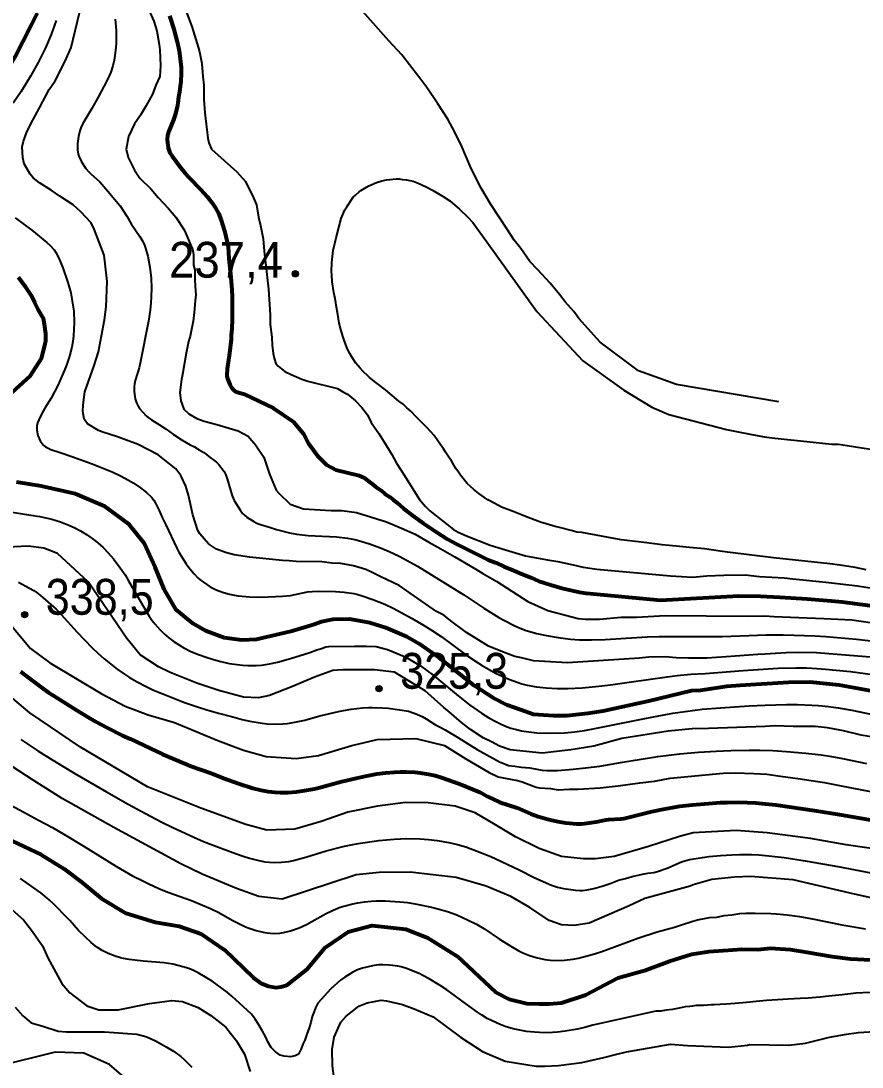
# Model space of a CAD drawing. Header units: metres. Extents: x 549268 to 556659, y 1838059 to 1844558.
# Drawn here: x 551497.4 to 551896.4, y 1842483.1 to 1842979.5 of the extents above; entities that cross this region are included whole.
import ezdxf

# ---------------------------------------------------------------- set-up
doc = ezdxf.new("R2010")
doc.units = ezdxf.units.M
doc.header["$LTSCALE"] = 0.8
for name, color, linetype, lineweight in [('1', 7, 'Continuous', 25), ('2', 7, 'Continuous', 53), ('5', 7, 'Continuous', 13)]:
    doc.layers.add(name, color=color, linetype=linetype, lineweight=lineweight)

msp = doc.modelspace()

# ---------------------------------------------------------------- hatches: boundary and pattern name
at = {"layer": '5'}
for points in [[(551629.06, 1842859.52, 1), (551626.06, 1842859.52, 1)], [(551500.7, 1842697.74, 1), (551497.7, 1842697.74, 1)], [(551668.79, 1842662.63, 1), (551665.79, 1842662.63, 1)]]:
    msp.add_hatch(color=256, dxfattribs=at).paths.add_polyline_path(points)

# ---------------------------------------------------------------- linework, layer by layer
at = {"layer": '1'}
for points in [[(551556.07, 1842989.33), (551560.51, 1842979.42), (551561.81, 1842974.74), (551563.06, 1842968.28), (551563.34, 1842965.77), (551563.7, 1842958.19), (551563.27, 1842953.06), (551561.45, 1842949.04), (551559.9, 1842944.79), (551556.74, 1842939.1), (551554.19, 1842934.74), (551551.36, 1842930.6), (551548.48, 1842924.68), (551547.39, 1842918.71), (551548.35, 1842914.76), (551551.32, 1842908.75), (551553.79, 1842904.96), (551559.21, 1842899.74), (551562.46, 1842895.79), (551567.38, 1842890.51), (551570.91, 1842886.34), (551574.89, 1842880.44), (551575.56, 1842879), (551578.71, 1842871.48), (551579.16, 1842869.75), (551579.33, 1842868.25), (551579.35, 1842863.68), (551579.86, 1842861.45), (551579.87, 1842856.88), (551579.99, 1842853.59), (551580.45, 1842849.57), (551580.02, 1842846.73), (551579.64, 1842841.1), (551579.1, 1842836.97), (551577.62, 1842829.94), (551576.9, 1842827.32), (551575.75, 1842821.85), (551574.11, 1842811.75), (551573.62, 1842809.41), (551572.8, 1842803.22)], [(551856.86, 1842798.8), (551808.29, 1842806.99), (551790.4, 1842813.54), (551772.18, 1842827), (551762, 1842838.29), (551759.59, 1842841.57), (551755.5, 1842846.18), (551752.81, 1842849.68), (551748.39, 1842855.02), (551742.57, 1842861.47), (551738.82, 1842865.36), (551734.57, 1842871.48), (551731.32, 1842875.43), (551727.9, 1842880.88), (551720.22, 1842892.45), (551715.79, 1842900.08), (551710.91, 1842909.43), (551708.78, 1842914.77), (551706.02, 1842921.06), (551702.1, 1842928.75), (551699.85, 1842932.81), (551695.2, 1842940.15), (551689.99, 1842947.94), (551686.68, 1842952.39), (551681.65, 1842958.67), (551678.06, 1842963.35), (551671.96, 1842970.02), (551658.25, 1842985.47)], [(551514.18, 1842979.64), (551511.8, 1842972.98), (551509.16, 1842966.76), (551505.64, 1842959.78), (551501.94, 1842953.21), (551497.51, 1842945.97), (551493.71, 1842940.48)], [(551902.27, 1842677.39), (551874.83, 1842679.59), (551866.41, 1842679.89), (551860.33, 1842679.71), (551850.24, 1842679.06), (551846.96, 1842678.94), (551831.85, 1842677.72), (551822.76, 1842677.19), (551814.12, 1842677.21), (551808.27, 1842677.31), (551803.14, 1842677.73), (551795.27, 1842677.6), (551790.76, 1842677.08), (551756.7, 1842674.96), (551740.58, 1842675.91), (551734.84, 1842677.29), (551731.71, 1842677.95), (551725.07, 1842680.49), (551719.21, 1842682.87), (551708.82, 1842689.3), (551701.33, 1842694.8), (551697.97, 1842697.46), (551694.45, 1842699.34), (551676.79, 1842711.55), (551668.2, 1842715.65), (551663.34, 1842718.14), (551660.94, 1842719.14), (551655.13, 1842721.02), (551649.16, 1842722.11), (551645.09, 1842722.15), (551640.18, 1842722.86), (551627.97, 1842722.99), (551624.63, 1842723.37), (551621.56, 1842723.53), (551605.89, 1842725.03), (551598.63, 1842726.24), (551594.45, 1842727.28), (551590.21, 1842728.83), (551586.35, 1842731.44), (551582.27, 1842736.05), (551581.31, 1842737.72), (551578.95, 1842745.07), (551576.85, 1842754.49), (551575.61, 1842758.67), (551573.25, 1842763.73), (551570.85, 1842767.01), (551562.46, 1842773.68), (551553.02, 1842778.44), (551543.2, 1842782.14), (551536.33, 1842784.41), (551534.21, 1842785.18), (551529.01, 1842788.4), (551527.5, 1842790.51), (551526.82, 1842794.25), (551526.98, 1842797.31), (551527.79, 1842803.5), (551532.21, 1842815.95), (551534.25, 1842822.54), (551537.1, 1842837.6), (551537.92, 1842843.79), (551538.33, 1842855.78), (551536.89, 1842868.32), (551532.17, 1842880.74), (551530.82, 1842883.63), (551525.9, 1842888.91), (551522.2, 1842892.3), (551515.89, 1842896.41), (551511.76, 1842899.24), (551506.28, 1842902.68), (551503.21, 1842905.12), (551501.75, 1842906.73), (551498.89, 1842911.74), (551498.32, 1842914.47), (551497.97, 1842919.77), (551498.69, 1842922.39), (551500.01, 1842926.35), (551502.06, 1842930.65), (551506.27, 1842938.25), (551510.87, 1842946.91), (551513.7, 1842951.04), (551518.47, 1842960.48), (551521.29, 1842966.9), (551525.25, 1842983.36)], [(551542.19, 1842980.4), (551542.65, 1842974.91), (551542.67, 1842972.06)], [(551575.85, 1842983.92), (551578.44, 1842976.85), (551581.65, 1842966.54), (551582.1, 1842964.81), (551583.24, 1842959.35), (551583.7, 1842953.06), (551584.16, 1842949.04), (551584.18, 1842942.19), (551584.65, 1842935.89), (551586.03, 1842923.85), (551586.54, 1842921.62), (551587.89, 1842918.72), (551599.8, 1842907.89), (551603.88, 1842903.28), (551607.81, 1842895.6), (551609.22, 1842892.2), (551610.13, 1842886.46), (551611.09, 1842882.5), (551612.34, 1842876.04), (551612.75, 1842870.24), (551614.81, 1842852.19), (551615.69, 1842840.09), (551615.7, 1842835.52), (551616.39, 1842829.5), (551616.57, 1842825.71), (551617.03, 1842821.7), (551617.54, 1842819.47), (551618.33, 1842817.02), (551619.5, 1842815.63), (551622.58, 1842813.18), (551625.54, 1842811.74), (551630.62, 1842809.53), (551633.52, 1842808.59), (551647.64, 1842805.12), (551650.38, 1842803.41), (551652.28, 1842802.35), (551656.19, 1842799.24), (551659.1, 1842796.02), (551661.79, 1842792.52), (551663.47, 1842788.9)], [(551542.67, 1842972.06), (551542.54, 1842968.79), (551542.31, 1842965.43), (551542.04, 1842963.15), (551541.68, 1842960.93), (551541.05, 1842958.24), (551540.06, 1842955.11), (551539.51, 1842953.79), (551538.19, 1842951.07), (551534.09, 1842943.4), (551531.06, 1842938.02), (551526.8, 1842930.81), (551525.84, 1842928.72), (551525.39, 1842927.4), (551524.76, 1842924.71), (551524.29, 1842921.29), (551524.26, 1842918.38), (551524.64, 1842916.24), (551525.06, 1842915.01), (551526.2, 1842912.69), (551528.26, 1842909.53), (551529.51, 1842908.06), (551530.78, 1842906.81), (551534.93, 1842903.12), (551539.52, 1842897.62), (551543.43, 1842893.08), (551544.48, 1842891.73), (551547.65, 1842886.91), (551549.76, 1842883.27), (551553.76, 1842877.14), (551555.18, 1842874.79), (551556.02, 1842873.07), (551556.55, 1842871.7), (551557.67, 1842867.81), (551558.63, 1842862.73), (551559.16, 1842857.36), (551559.29, 1842852.74), (551559.19, 1842848.63), (551559.03, 1842845.81), (551558.7, 1842842.24), (551557.91, 1842836.97), (551554.05, 1842817.12), (551553.51, 1842814.96), (551551.6, 1842808.9), (551551.23, 1842807.14), (551551.13, 1842806), (551551.14, 1842803.66), (551551.38, 1842801.3), (551551.6, 1842800.15), (551552.17, 1842798.34), (551553.04, 1842796.65), (551553.7, 1842795.66), (551555.19, 1842793.8), (551556.84, 1842792.08), (551557.73, 1842791.3), (551559.28, 1842790.22), (551563.17, 1842787.87), (551566.37, 1842785.81), (551569.82, 1842783.26), (551573.93, 1842780.5), (551577.62, 1842778.39), (551579.77, 1842777.34), (551581.92, 1842775.97), (551584.17, 1842774.79), (551584.71, 1842774.42)], [(551698.85, 1842774.94), (551697.88, 1842776.43), (551696.32, 1842778.74), (551695.15, 1842780.21), (551693.46, 1842782.81), (551692.07, 1842784.44), (551689.48, 1842787.04), (551687.68, 1842788.83), (551684.96, 1842791.71), (551682.36, 1842794.31), (551680.39, 1842795.88), (551678.7, 1842797.58), (551676.72, 1842799.15), (551670.33, 1842804.41), (551665.83, 1842807.98), (551662.78, 1842810.23), (551661.99, 1842811.04), (551659.64, 1842813.26), (551658.28, 1842814.7), (551656.3, 1842817.17), (551654.49, 1842819.86), (551653.48, 1842821.74), (551652.36, 1842823.7), (551651.52, 1842825.8), (551650.61, 1842828.49), (551649.99, 1842830.42), (551649.08, 1842833.11), (551648.35, 1842836.02), (551648.02, 1842838.08), (551647.68, 1842840.13), (551646.97, 1842844.64), (551646.72, 1842845.91), (551646.34, 1842848.36), (551645.87, 1842850.7), (551645, 1842855.69), (551644.82, 1842859.07), (551644.75, 1842860.55), (551644.86, 1842864.76), (551644.99, 1842866.27), (551645.59, 1842870.63), (551646.9, 1842876.57), (551649.35, 1842885.73), (551650.98, 1842889.81), (551652, 1842891.32), (551655.07, 1842895.86), (551656.06, 1842896.87), (551657.87, 1842898.48), (551658.7, 1842899.07), (551662.44, 1842901.3), (551666.04, 1842902.91), (551668.65, 1842903.7), (551670.79, 1842904.15), (551672.37, 1842904.33), (551675.43, 1842904.58), (551676.83, 1842904.54), (551678.45, 1842904.33), (551680.27, 1842904.14), (551683.45, 1842903.4), (551685.84, 1842902.58), (551689.55, 1842900.71), (551692.62, 1842899.16), (551697.64, 1842896.24), (551700.78, 1842894.11), (551705.41, 1842890.25), (551709.45, 1842886.32)], [(551494.77, 1842885.99), (551502.53, 1842880.18), (551509.77, 1842874.38), (551511.3, 1842872.98), (551513.16, 1842870.86), (551513.99, 1842869.54), (551515.38, 1842866.91), (551516.27, 1842865.06), (551517.38, 1842862.35), (551519.75, 1842855.45), (551521.03, 1842850.41), (551521.65, 1842847.43), (551522.45, 1842841.76), (551522.68, 1842836.41), (551522.37, 1842830.1), (551522.04, 1842827.46), (551521.55, 1842824.76), (551520.4, 1842820.36), (551519, 1842816.13), (551518, 1842813.51), (551515.87, 1842808.65), (551515.15, 1842806.83), (551511.73, 1842800.52), (551508.74, 1842795.7), (551508, 1842794.37), (551506.54, 1842791.58)], [(551709.45, 1842886.32), (551711.83, 1842883.9), (551718.47, 1842874.68), (551742.16, 1842841.65), (551763.95, 1842818.16), (551783.4, 1842804.29), (551796.62, 1842796.21), (551804.79, 1842792.74), (551832.14, 1842785.61), (551837.56, 1842784.53), (551842.55, 1842783.6), (551850, 1842782.16), (551855.06, 1842781.54), (551870.11, 1842779.97), (551882.02, 1842778.74), (551885.13, 1842778.6), (551889.3, 1842777.98), (551896.31, 1842776.88), (551900.47, 1842776.26)], [(551572.8, 1842803.22), (551573.26, 1842799.2), (551574.72, 1842795.31), (551577.02, 1842793.03), (551580.81, 1842790.92), (551584.27, 1842789.54), (551590.3, 1842787.94), (551600.45, 1842785.07), (551605.28, 1842782.42), (551608.76, 1842778.3), (551612.65, 1842772.46), (551615.36, 1842764.38), (551618.5, 1842756.87), (551619.68, 1842755.48), (551625.11, 1842750.25), (551631.47, 1842747.93), (551644.52, 1842747.14), (551649.59, 1842747.21), (551656.56, 1842746.23), (551659.19, 1842745.52), (551670.8, 1842741.76), (551678, 1842738.78), (551684.42, 1842735.95), (551690.96, 1842732.13), (551696.65, 1842728.97), (551703.19, 1842725.14), (551713.24, 1842719.43), (551716.54, 1842717.27), (551723.08, 1842713.44), (551737.88, 1842703.96), (551747.26, 1842699.7), (551761.66, 1842696.01), (551765.01, 1842695.63), (551771.87, 1842695.65), (551782.18, 1842696.58), (551789.54, 1842696.66), (551802.91, 1842697.43), (551841.83, 1842697.05), (551850.2, 1842697.25), (551854.55, 1842696.98), (551878.3, 1842695.89), (551891.57, 1842695.38), (551935.25, 1842688.94)], [(551506.54, 1842791.58), (551505.36, 1842788.76), (551505.01, 1842787.39), (551504.91, 1842785.25), (551505.47, 1842782.76), (551506.54, 1842780.2), (551507.95, 1842778.35), (551508.47, 1842777.9), (551509.05, 1842777.48), (551511.63, 1842776.22), (551515.96, 1842774.67), (551521.54, 1842772.81), (551531.24, 1842769.29), (551540.65, 1842765.47), (551544.6, 1842763.66), (551548.42, 1842761.63), (551550.64, 1842760.31), (551554.15, 1842757.95), (551557.05, 1842755.74), (551559.31, 1842753.57), (551560.47, 1842752.04), (551561.24, 1842750.71), (551563.02, 1842747.14), (551564.45, 1842743.95), (551566.23, 1842740.4), (551571.39, 1842729.34), (551572.37, 1842727.48), (551575.76, 1842721.94), (551577.05, 1842720.2), (551579.6, 1842717.1), (551581.36, 1842715.21), (551582.45, 1842714.29), (551583.97, 1842713.17), (551587.2, 1842710.94), (551589.32, 1842709.86), (551590.75, 1842709.3), (551593.45, 1842708.35), (551596.29, 1842707.51), (551597.99, 1842707.13), (551600.31, 1842706.76), (551606, 1842706.27), (551611.3, 1842706.14), (551621.48, 1842706.51), (551625.25, 1842706.92), (551627.47, 1842707.27), (551633.36, 1842708.55), (551635.63, 1842708.78), (551639.08, 1842708.92), (551646.65, 1842708.81), (551650.68, 1842708.52), (551655.27, 1842707.77), (551656.77, 1842707.45), (551659.2, 1842706.76), (551664.41, 1842705.04), (551670.01, 1842702.68), (551674.05, 1842700.78), (551683.04, 1842695.96), (551689.21, 1842692.32), (551692.11, 1842690.48), (551696.68, 1842687.34), (551708.45, 1842678.76), (551713.93, 1842675.09), (551716.18, 1842673.66), (551722.55, 1842670.07), (551728.87, 1842667.14), (551733.27, 1842665.57), (551735.02, 1842665.03), (551737.51, 1842664.4), (551741.96, 1842663.55), (551746.52, 1842662.99), (551751.79, 1842662.7), (551756.75, 1842662.72), (551763.66, 1842663.07), (551771.47, 1842663.79), (551777.13, 1842664.48), (551785.96, 1842665.67), (551803.94, 1842668.34), (551808.63, 1842668.92), (551815.13, 1842669.48), (551821.92, 1842669.84), (551839.96, 1842671.31), (551856.57, 1842672.33), (551864.99, 1842672.62), (551870.16, 1842672.53), (551874.98, 1842672.28), (551879.1, 1842671.96), (551890.87, 1842670.83), (551901.33, 1842669.43)], [(551663.47, 1842788.9), (551667.11, 1842783.72), (551669.58, 1842779.94), (551673.33, 1842773.76), (551675.58, 1842769.7), (551679, 1842764.25), (551686.45, 1842752.4), (551689.36, 1842749.17), (551691.37, 1842747.12), (551702.56, 1842738.23), (551704.73, 1842736.96), (551708.75, 1842735.13), (551719.92, 1842730.82), (551727.29, 1842728.61), (551736.77, 1842725.63), (551747.15, 1842723.77), (551752.06, 1842723.06), (551759.37, 1842721.36), (551764.06, 1842720.37), (551770.53, 1842719.33), (551805.44, 1842716.21), (551815.92, 1842715.63), (551822.72, 1842716.16), (551830.81, 1842716.58), (551840.95, 1842716.72), (551847.65, 1842715.96), (551859.41, 1842715.28), (551863.54, 1842714.73), (551879.21, 1842713.22), (551894.16, 1842711.38), (551909.95, 1842708.86)], [(551584.71, 1842774.42), (551586.62, 1842772.79), (551589.57, 1842770.67), (551590.15, 1842770.14), (551591.07, 1842769.12), (551593.8, 1842765.76), (551594.52, 1842764.37), (551595.29, 1842762.16), (551597.66, 1842754.18), (551598.53, 1842752.01), (551601.55, 1842747.16), (551602.58, 1842745.76), (551603.24, 1842745.1), (551604.58, 1842744.1), (551607.84, 1842742.02), (551609, 1842741.33), (551609.68, 1842741.02), (551610.98, 1842740.55), (551615.26, 1842739.31), (551618.67, 1842738.16), (551624.81, 1842736.53), (551628.05, 1842735.94), (551633.64, 1842735.36), (551647.03, 1842734.65), (551652.31, 1842734.11), (551655.77, 1842733.41), (551658.58, 1842732.66), (551663.3, 1842731.15), (551667.89, 1842729.48), (551672.05, 1842727.71), (551676.82, 1842725.46), (551680.6, 1842723.53), (551685.53, 1842720.75), (551707.49, 1842707.12), (551716.99, 1842700.83), (551724.16, 1842696.42), (551726.45, 1842695.13), (551731.73, 1842692.43), (551734.15, 1842691.38), (551737.13, 1842690.23), (551742.04, 1842688.85), (551746.72, 1842687.82), (551752.2, 1842686.89), (551758.06, 1842686.2), (551762.28, 1842685.91), (551768.08, 1842685.81), (551774.6, 1842686.05), (551794.38, 1842687.19), (551800.08, 1842687.37), (551823.3, 1842687.35), (551830.19, 1842687.47), (551850.86, 1842688.13), (551858.93, 1842688.19), (551864.23, 1842688.12), (551874.04, 1842687.79), (551879.13, 1842687.47), (551893.76, 1842686.16), (551904.83, 1842684.89)], [(551898.34, 1842719.04), (551893.12, 1842720.14), (551885.91, 1842721.21), (551881.14, 1842721.96), (551864.78, 1842723.68), (551854.37, 1842724.78), (551832.62, 1842727.38), (551829.07, 1842727.88), (551821.56, 1842729.01), (551814.59, 1842729.71), (551808.24, 1842730.28), (551801.58, 1842730.92), (551792.97, 1842732.03), (551782.15, 1842733.28), (551763.4, 1842736.72), (551761.07, 1842736.96), (551759.1, 1842737.63), (551752.94, 1842739.12), (551750.88, 1842739.68), (551743.87, 1842741.67), (551736.68, 1842744.34), (551734.79, 1842745.13), (551730.82, 1842746.67), (551725.39, 1842748.84), (551722.21, 1842750.47), (551718.92, 1842752.19), (551714.68, 1842755.2), (551712.27, 1842757.12), (551709.04, 1842760.04), (551705.89, 1842763.97), (551705.03, 1842765.37), (551703.74, 1842767.12), (551701.62, 1842770.77), (551700.43, 1842772.43), (551698.85, 1842774.94)], [(551492.4, 1842746.56), (551502.14, 1842745.06), (551506.47, 1842744.28), (551512.05, 1842743.06), (551516.16, 1842741.79), (551520.12, 1842740.25), (551522.64, 1842739.13), (551525.72, 1842737.55), (551528.52, 1842735.82), (551531.19, 1842733.92), (551533.87, 1842731.84), (551536.43, 1842729.6), (551538.72, 1842727.25), (551541.32, 1842724.22), (551544.56, 1842720.06), (551546.79, 1842716.69), (551548.48, 1842713.88), (551556.31, 1842700.15), (551558.23, 1842697.13), (551559.55, 1842695.23), (551560.95, 1842693.41), (551563.25, 1842690.74), (551565.33, 1842688.69), (551567.62, 1842686.75), (551570.08, 1842684.93), (551572.65, 1842683.26), (551574.73, 1842682.05), (551578.09, 1842680.34), (551581.57, 1842678.84), (551586.19, 1842677.22), (551589.83, 1842676.11), (551592.23, 1842675.48), (551596.12, 1842674.67), (551600.04, 1842674.08), (551602.5, 1842673.81), (551604.97, 1842673.65), (551608.97, 1842673.69), (551611.56, 1842673.89), (551615.36, 1842674.46), (551619.12, 1842675.28), (551625.25, 1842676.94), (551634.46, 1842679.87), (551637.83, 1842681.13), (551640.06, 1842681.77), (551642.05, 1842682.46), (551643.43, 1842682.69), (551655.69, 1842682.88), (551661.27, 1842682.88), (551665.85, 1842682.69), (551671.22, 1842681.31), (551678.51, 1842678.29), (551680.26, 1842677.43), (551682.69, 1842676.1), (551686.94, 1842673.42), (551689.87, 1842671.35), (551692.96, 1842668.99), (551704.77, 1842659.27), (551710.15, 1842655.05), (551715.84, 1842651.06)], [(551901.56, 1842639.65), (551895.87, 1842640.53), (551887.5, 1842642.62), (551879.97, 1842644.04), (551874.05, 1842644.64), (551863.63, 1842644.71), (551855.21, 1842645.02), (551850.41, 1842644.73), (551823.6, 1842643.69), (551815.74, 1842643.55), (551804.42, 1842642.51), (551782.47, 1842638.98), (551769.15, 1842635.43), (551758.17, 1842633.66), (551744.63, 1842632.11), (551729.46, 1842633.68), (551724.44, 1842635.39), (551720.64, 1842637.5), (551716.62, 1842639.32), (551710.58, 1842643.21), (551706.39, 1842646.54), (551700.46, 1842651.7), (551697.95, 1842653.7), (551689.17, 1842661.59), (551674.61, 1842670.47), (551665.05, 1842671.65), (551657.28, 1842671.65), (551650.12, 1842671.65), (551645.34, 1842671.25), (551636.65, 1842668.19), (551626.19, 1842663.64), (551615.31, 1842659.43), (551610.1, 1842658.25), (551602.95, 1842658.66), (551591.28, 1842661.75), (551580.86, 1842665.24), (551568.17, 1842670.27), (551562.7, 1842672.95), (551553.95, 1842678.64), (551547.66, 1842686.49), (551529.34, 1842713.28), (551514.85, 1842726.81), (551508.29, 1842729.25), (551500.9, 1842730.33), (551491.06, 1842729.79)], [(551496.34, 1842713.21), (551501.54, 1842710.42), (551503.6, 1842709.22), (551504.71, 1842708.46), (551506.67, 1842706.91), (551511.62, 1842702.61), (551514.09, 1842700.32), (551516.52, 1842697.81), (551523.92, 1842689.63), (551531.18, 1842682.07), (551533.85, 1842679.49), (551536.96, 1842676.81), (551543.02, 1842671.99), (551546.5, 1842669.51), (551548.91, 1842667.99), (551552.58, 1842665.87), (551556.87, 1842663.65), (551560.33, 1842662.01), (551563.91, 1842660.45), (551575.01, 1842656.04), (551580.68, 1842654.13), (551585.64, 1842652.59), (551591.1, 1842651.01), (551597.91, 1842649.29), (551602.33, 1842648.06), (551605.93, 1842647.29), (551611.91, 1842646.29), (551614.24, 1842645.99), (551617.94, 1842645.82), (551621.6, 1842645.96), (551623.87, 1842646.2), (551627.41, 1842646.75), (551632.09, 1842647.76), (551639.25, 1842649.83), (551647.99, 1842651.86), (551650.37, 1842652.34), (551653.98, 1842652.88), (551659.37, 1842653.5), (551662.26, 1842653.71), (551664.01, 1842653.68), (551668.63, 1842653.57), (551671.57, 1842653.41), (551678.28, 1842652.47), (551681.17, 1842651.96), (551684.35, 1842650.85), (551687.66, 1842649.44), (551689.63, 1842648.29), (551693.98, 1842645.56), (551696.23, 1842644.33), (551698.59, 1842643.06), (551705.01, 1842639.29), (551709.18, 1842636.61), (551713.88, 1842633.76), (551724.45, 1842627.88), (551727.54, 1842626.64), (551728.71, 1842626.26), (551731.63, 1842625.95), (551734.72, 1842625.46), (551738.72, 1842625.07), (551742.96, 1842624.27), (551744.7, 1842624.02), (551746.99, 1842623.84), (551748.7, 1842623.8)], [(551493.06, 1842692.27), (551501.9, 1842681.71), (551511.17, 1842674.95), (551535.56, 1842660.36), (551546.81, 1842654.38), (551557.7, 1842650.29)], [(551908.44, 1842585.76), (551888.8, 1842588.6), (551871.95, 1842591.5), (551851.32, 1842594.22), (551836.7, 1842595.34), (551816.25, 1842594.27), (551809.82, 1842592.45), (551795.02, 1842587.76), (551778.74, 1842583.08), (551769.87, 1842581.9), (551764.24, 1842581.9), (551753.75, 1842583.09), (551743.3, 1842586.84), (551731.97, 1842592.43), (551722.45, 1842597.98), (551712.91, 1842603.79), (551703.32, 1842606.88), (551690.53, 1842608.52), (551679.76, 1842608.6), (551666.48, 1842606.94), (551652.44, 1842604.02), (551639.77, 1842599.59), (551627.26, 1842595.95), (551614.07, 1842595.6), (551604.14, 1842598.25), (551582.69, 1842605.94), (551557.42, 1842616.15), (551525.65, 1842634.87), (551501.69, 1842651.2), (551493.58, 1842657.97)], [(551715.84, 1842651.06), (551719.4, 1842648.84), (551723.02, 1842646.85), (551725.53, 1842645.66), (551728.08, 1842644.58), (551729.83, 1842643.97), (551732.52, 1842643.22), (551734.86, 1842642.67), (551737.04, 1842642.28), (551742.19, 1842641.75), (551747.91, 1842641.48), (551755.29, 1842641.75), (551760.06, 1842642.21), (551764.66, 1842642.83), (551768.87, 1842643.54), (551793.39, 1842648.54), (551806.62, 1842651.01), (551815.92, 1842652.38), (551820.52, 1842652.9), (551829.29, 1842653.59), (551842.75, 1842654.44), (551850.47, 1842654.81), (551860.6, 1842655.14), (551865.73, 1842655.13), (551872.55, 1842654.89), (551875.65, 1842654.68), (551880.47, 1842654.22), (551884.96, 1842653.6), (551891.57, 1842652.42), (551921.74, 1842646.14)], [(551557.7, 1842650.29), (551570.23, 1842646.54), (551590.78, 1842638.14), (551602.93, 1842633.41), (551613.74, 1842630.44), (551627.99, 1842629.5), (551638.58, 1842630.95), (551654.31, 1842635.77), (551666.41, 1842638.58), (551684.77, 1842639.06), (551698.29, 1842635.69), (551708.41, 1842629.43), (551719.47, 1842622.9), (551723.7, 1842620.83), (551732.87, 1842619.03), (551735.21, 1842618.53), (551741.85, 1842615.99), (551743.41, 1842615.66), (551748.55, 1842615.23), (551752.17, 1842614.63), (551757.47, 1842614.98), (551761.54, 1842614.94), (551772.13, 1842615.64), (551780.66, 1842616.62), (551790.91, 1842618.05), (551797.93, 1842618.85), (551805.4, 1842620.21), (551830.54, 1842622.58), (551836.11, 1842622.71), (551845.03, 1842622.46), (551851.17, 1842622.15), (551857.64, 1842621.11), (551865.89, 1842620.02), (551878.56, 1842618.17), (551884.81, 1842616.85), (551905.34, 1842612.85)], [(551497.33, 1842638.6), (551505.5, 1842633.17), (551512.56, 1842628.75), (551523, 1842622.45), (551538.01, 1842613.7), (551548.35, 1842607.89), (551558.91, 1842602.14), (551564.3, 1842599.33), (551569.49, 1842596.8), (551579.38, 1842592.25), (551584.06, 1842590.22), (551588.53, 1842588.44), (551599.15, 1842584.41), (551603.26, 1842583.03), (551605.8, 1842582.26), (551609.56, 1842581.25), (551613.13, 1842580.54), (551615.36, 1842580.29), (551617.56, 1842580.2), (551621.02, 1842580.3), (551624.5, 1842580.72), (551626.75, 1842581.17), (551629.63, 1842581.88), (551632.53, 1842582.7), (551642.17, 1842585.66), (551650.89, 1842587.89), (551654.11, 1842588.6), (551657.35, 1842589.17), (551667.22, 1842590.69), (551674.48, 1842591.29), (551680.38, 1842591.57), (551686.56, 1842591.43), (551690.71, 1842591.13), (551694.9, 1842590.64)], [(551748.7, 1842623.8), (551751.95, 1842623.89), (551759.42, 1842624.45), (551765.2, 1842625.04), (551772.01, 1842625.9), (551782.7, 1842627.83), (551799.53, 1842630.41), (551809.99, 1842631.76), (551818.83, 1842632.55), (551827.18, 1842633.03), (551834.13, 1842633.28), (551842.87, 1842633.5), (551847.89, 1842633.5), (551854.03, 1842633.32), (551860.56, 1842632.87), (551869.65, 1842632.09), (551876.97, 1842631.26), (551881.01, 1842630.65), (551887.06, 1842629.49), (551898.49, 1842627.14)], [(551816.27, 1842569.62), (551814.77, 1842569.02), (551793.33, 1842563.13), (551785.84, 1842559.6), (551766.91, 1842551.44), (551759.8, 1842550.26), (551753.88, 1842550.56), (551747.97, 1842552.61), (551738.86, 1842558.79), (551729.78, 1842564.01), (551718.15, 1842568.91), (551703.88, 1842573.1), (551682.04, 1842575.56), (551667.4, 1842575.42), (551656.39, 1842574.3), (551632.85, 1842566.56), (551621.39, 1842562.79), (551610.34, 1842564.01), (551599.74, 1842567.87), (551583.33, 1842574.64), (551573.26, 1842579.48), (551541.53, 1842596.78), (551516.98, 1842610.57), (551503.19, 1842619.23), (551489.63, 1842628.17)], [(551490.62, 1842608.43), (551498.87, 1842604.11), (551505.71, 1842600.31), (551512.33, 1842596.75), (551518.6, 1842593.09), (551526.94, 1842588.07), (551542.71, 1842578.28), (551550.4, 1842573.93), (551555.19, 1842571.42), (551558.13, 1842569.98), (551562.77, 1842567.89), (551567.09, 1842566.13), (551578.35, 1842562.07), (551583.6, 1842559.95), (551587.32, 1842558.33), (551591.3, 1842556.39), (551597.6, 1842552.87), (551601.09, 1842551.01), (551603.95, 1842549.68), (551605.67, 1842549), (551609.01, 1842547.89), (551612.39, 1842547.05), (551614.16, 1842546.75), (551617.17, 1842546.52), (551620.17, 1842546.7), (551621.04, 1842546.82), (551621.93, 1842546.97), (551625.27, 1842547.8), (551629.36, 1842549.22), (551632.8, 1842550.82), (551641.87, 1842555.9), (551645.47, 1842557.6), (551648.91, 1842558.91), (551651.21, 1842559.65), (551654.85, 1842560.62), (551657.23, 1842561.11), (551660.33, 1842561.59), (551663.55, 1842561.91), (551666.11, 1842562.04), (551670.11, 1842562.02), (551677.1, 1842561.59), (551680.77, 1842561.2), (551684.43, 1842560.61), (551692.11, 1842559), (551695.2, 1842558.25), (551699.74, 1842556.9), (551704.11, 1842555.29), (551709.61, 1842552.83), (551713.43, 1842550.9), (551716.93, 1842548.87), (551724.38, 1842543.82), (551729.75, 1842540.41), (551733.22, 1842538.48), (551735.52, 1842537.38), (551738.58, 1842536.13), (551741.82, 1842535.1), (551745.87, 1842534.2), (551748.47, 1842533.87), (551751.08, 1842533.72), (551755.16, 1842533.79), (551759.23, 1842534.26), (551761.81, 1842534.8), (551768.3, 1842536.53), (551771.5, 1842537.52), (551774.67, 1842538.64), (551789.96, 1842544.33), (551799.23, 1842547.23), (551807.43, 1842549.49), (551810.31, 1842550.39), (551816.13, 1842552.37), (551818.36, 1842553.02), (551823.95, 1842554.07), (551827.55, 1842554.26), (551830.94, 1842554.97), (551834.57, 1842555.37), (551838.38, 1842555.96), (551841.32, 1842556.08), (551845.72, 1842556.11), (551853.06, 1842555.94), (551855.79, 1842555.8), (551860.88, 1842555.32), (551866.62, 1842554.53), (551872.82, 1842553.42), (551886.84, 1842550.63), (551897.92, 1842548.67)], [(551694.9, 1842590.64), (551700.45, 1842589.65), (551704.52, 1842588.69), (551708.41, 1842587.56), (551713.89, 1842585.6), (551720.26, 1842582.98), (551733.43, 1842576.86), (551741.23, 1842572.98), (551749.13, 1842569.5), (551751.86, 1842568.52), (551754.72, 1842567.85), (551758.21, 1842567.29), (551760.41, 1842567.02), (551762.59, 1842566.91), (551763.79, 1842566.95), (551765.99, 1842567.2), (551769.17, 1842567.83), (551773.64, 1842569.1), (551776.97, 1842570.25), (551780.89, 1842571.73), (551784.2, 1842572.6), (551787.35, 1842573.57), (551792.27, 1842574.65), (551794.82, 1842575.09), (551797.54, 1842575.44), (551799.35, 1842575.89), (551803.87, 1842577.42), (551808.15, 1842579.46), (551810.74, 1842580.49), (551812.3, 1842581.02), (551814.6, 1842581.6), (551820.67, 1842582.58), (551823.81, 1842583.01), (551829.19, 1842583.53), (551834.61, 1842583.89), (551838.18, 1842584), (551843.89, 1842583.95), (551847.39, 1842583.78), (551852.13, 1842583.4), (551859.38, 1842582.52), (551869.35, 1842581.01), (551885.76, 1842578.07), (551892.26, 1842576.8), (551906.27, 1842574.23)], [(551908.4, 1842561.62), (551890.66, 1842565.69), (551863.77, 1842572.01), (551843.52, 1842573.51), (551835.94, 1842573.15), (551825.13, 1842572.16), (551816.27, 1842569.62)], [(551815.97, 1842512.07), (551814.73, 1842511.91), (551812.5, 1842511.63), (551809.55, 1842511.01), (551806.46, 1842510.5), (551803.48, 1842510.13), (551800.88, 1842509.68), (551798.62, 1842509.65), (551768.74, 1842502.94), (551764.7, 1842501.86), (551761.37, 1842501.12), (551755.53, 1842500.07), (551751.84, 1842499.62), (551749.47, 1842499.47), (551746.45, 1842499.41), (551743.43, 1842499.46), (551741.03, 1842499.6), (551737.21, 1842500.04), (551734.04, 1842500.59), (551730.88, 1842501.3), (551727.08, 1842502.43), (551724.65, 1842503.33), (551720.91, 1842504.99), (551718.55, 1842506.22), (551715.8, 1842507.88), (551713.93, 1842509.12), (551709.96, 1842511.94), (551699.39, 1842519.71), (551696.2, 1842521.83), (551691.05, 1842524.96), (551688.02, 1842526.62), (551686.25, 1842527.45), (551680.34, 1842529.9), (551677.81, 1842530.64), (551676.19, 1842530.99), (551673.65, 1842531.36), (551671.95, 1842531.5), (551669.06, 1842531.62), (551667.11, 1842531.57), (551666.04, 1842531.47), (551664.11, 1842531.13), (551659.37, 1842530.06), (551657.09, 1842529.33), (551654.88, 1842528.22), (551651.04, 1842525.81), (551649, 1842524.3), (551644.47, 1842520.27), (551638.3, 1842513.48), (551637.2, 1842511.2), (551636.53, 1842509.47), (551635.57, 1842507.08), (551634.92, 1842504.22), (551634.09, 1842501.72), (551633.08, 1842498.7), (551632.04, 1842495.92), (551631.16, 1842493.92), (551630.41, 1842491.8), (551629.09, 1842489.24), (551627.56, 1842488.42), (551625.21, 1842488), (551622.28, 1842488.27), (551620.44, 1842488.79), (551618.24, 1842490.28), (551616.08, 1842492.41), (551614.61, 1842495.13), (551613.58, 1842497.27), (551611.97, 1842500.1), (551610.01, 1842503.64), (551608.6, 1842505.86), (551606.8, 1842508.16), (551597.43, 1842516.79), (551595.17, 1842518.6), (551588.1, 1842523.81), (551585.69, 1842525.36), (551581.49, 1842527.81), (551579.27, 1842528.98), (551577.12, 1842529.84), (551572.54, 1842531.21), (551569.49, 1842531.93), (551565.35, 1842532.63), (551555.48, 1842533.42), (551548.72, 1842534.13), (551546.1, 1842534.55), (551544.66, 1842534.89), (551542.07, 1842535.68), (551538.88, 1842536.96), (551535.89, 1842538.48), (551533.73, 1842539.83), (551532.61, 1842540.63), (551530.75, 1842542.19), (551528.05, 1842544.71), (551524.78, 1842547.95), (551520.68, 1842552.58), (551517.68, 1842555.6), (551515, 1842558.53), (551513.01, 1842560.48), (551510.84, 1842562.44), (551507.77, 1842565.07), (551506.83, 1842565.79), (551499.94, 1842570.69), (551497.16, 1842572.58)], [(551488.87, 1842561.75), (551498.65, 1842552.99), (551502.5, 1842548.15), (551507.72, 1842540.63), (551510.24, 1842534.98), (551516.83, 1842522.7), (551520.62, 1842518.38), (551528.66, 1842512.12), (551534.34, 1842510.24), (551543.55, 1842510.22), (551558.35, 1842513.24), (551568.93, 1842514.69), (551574.05, 1842514.16), (551581.54, 1842511.33), (551587.45, 1842507.66), (551594.63, 1842502.08), (551599.72, 1842495.58), (551603.5, 1842489.18), (551606.2, 1842481.09)], [(551900.19, 1842518.54), (551893.42, 1842518.2), (551886.96, 1842517.4), (551880.61, 1842516.73), (551876.5, 1842516.34), (551870.75, 1842515.88), (551867, 1842515.66), (551861.36, 1842515.34), (551856.22, 1842515.07), (551850.97, 1842514.67), (551846.11, 1842514.19), (551841.5, 1842513.74), (551836.25, 1842513.34), (551831.75, 1842513.03), (551826.25, 1842512.59), (551824.98, 1842512.69), (551822.99, 1842512.44), (551821.11, 1842512.33), (551819.73, 1842512.28), (551817.71, 1842512.29), (551815.97, 1842512.07)], [(551646.04, 1842477.76), (551645.16, 1842483.75), (551644.97, 1842491.51), (551646.06, 1842497.35), (551649.2, 1842504.35), (551651.69, 1842507.26), (551657.71, 1842512.03), (551661.67, 1842513.56), (551668.25, 1842514.9), (551670.75, 1842514.57), (551678.37, 1842512.8), (551683.94, 1842510.77), (551692.97, 1842506.97), (551705.98, 1842497.31), (551716.31, 1842490.43), (551727.11, 1842485.94)], [(551494.7, 1842511.59), (551498.32, 1842507.36), (551502.27, 1842504.1), (551507.86, 1842502.48), (551515.09, 1842500.2), (551519.04, 1842499.87), (551524.3, 1842499.87), (551537.13, 1842499.87), (551552.35, 1842498.71), (551556.65, 1842497.61), (551559.18, 1842496.54), (551561.32, 1842495.54), (551564.16, 1842494), (551566.33, 1842492.76), (551569.87, 1842490.68), (551571.55, 1842489.38), (551573.23, 1842488.07), (551574.8, 1842486.63), (551576.64, 1842484.97), (551578.52, 1842483.06)], [(551727.11, 1842485.94), (551741.81, 1842483.5), (551745.92, 1842483.49), (551752.46, 1842483.92), (551763.5, 1842485.3), (551773.85, 1842487.63), (551779.37, 1842489.1), (551784.67, 1842490.28), (551805.48, 1842493.92), (551813.59, 1842493.38), (551833.02, 1842492.56), (551842.1, 1842493.56), (551843.2, 1842493.8), (551861.57, 1842493.5), (551869.6, 1842494.42), (551880.96, 1842497.24), (551888.93, 1842498.66), (551894.67, 1842499.57), (551907.55, 1842500.29)], [(551548.69, 1842476.34), (551539.4, 1842484.26), (551527.3, 1842489.75), (551513.62, 1842490.25), (551486.81, 1842483.59)]]:
    msp.add_lwpolyline(points, dxfattribs=at)
at = {"layer": '2'}
for points in [[(551468.77, 1842933.4), (551473.38, 1842937.48), (551475.5, 1842939), (551478.22, 1842941.85), (551482.27, 1842946.38), (551485.28, 1842949.01), (551489.33, 1842953.54), (551491.27, 1842956.55), (551494.65, 1842962.53), (551502.35, 1842977.39), (551505.23, 1842983.31)], [(551567.94, 1842981.86), (551569.98, 1842975.61), (551571.58, 1842969.62), (551572.48, 1842965.33), (551573.02, 1842961.5), (551573.39, 1842957.39), (551573.47, 1842954.69), (551573.3, 1842950.66), (551572.97, 1842948.51), (551572.69, 1842945.87), (551572.21, 1842943.48), (551571.87, 1842940.41), (551571.51, 1842938.57), (551570.56, 1842934.97), (551569.8, 1842932.51), (551567.56, 1842927.18), (551566.9, 1842925.1), (551566.78, 1842923.1), (551567.24, 1842919.28), (551567.68, 1842917.78), (551568.09, 1842916.93), (551569.12, 1842915.33), (551572.71, 1842910.56), (551575.34, 1842907.33), (551577.19, 1842905.21), (551582.55, 1842899.62), (551585.69, 1842896.21), (551588.03, 1842893.28), (551589.89, 1842890.54), (551591.1, 1842888.35), (551592.41, 1842884.93), (551593.97, 1842879.85), (551595.31, 1842874.51), (551595.66, 1842872.38), (551596.08, 1842866.84), (551597.01, 1842857.7), (551597.31, 1842854.06), (551597.62, 1842849.26), (551597.68, 1842844.27), (551597.59, 1842838), (551597.43, 1842833.39), (551597.17, 1842830.32), (551597.1, 1842828.53), (551596.28, 1842821.82), (551595.18, 1842814.39), (551595.04, 1842811.53), (551595.09, 1842810.99), (551595.53, 1842809.29)], [(551486.47, 1842797.13), (551501.84, 1842810.9), (551507.22, 1842819.39), (551508.82, 1842825.42), (551509.31, 1842827.76), (551509.19, 1842831.05), (551508.68, 1842835.57), (551508.11, 1842838.3), (551505.59, 1842842.58), (551503.96, 1842845.7), (551502.27, 1842849.32), (551499.81, 1842853.1), (551496.22, 1842857.77)], [(551595.53, 1842809.29), (551596.55, 1842807.02), (551597.25, 1842805.62), (551598.2, 1842804.41), (551598.54, 1842804.14), (551598.92, 1842803.89), (551600.6, 1842803.21), (551603.23, 1842802.45), (551617.27, 1842795.74), (551626.6, 1842789.43), (551631.38, 1842783.57), (551633.89, 1842779.06), (551638.21, 1842772.98), (551642.31, 1842768.92), (551646.86, 1842766.44), (551657.89, 1842763.77), (551660.01, 1842762.87), (551664.03, 1842759.89), (551665.68, 1842758.38), (551668.28, 1842756.64), (551670.07, 1842755.09), (551672.55, 1842753.48), (551673.95, 1842752.31), (551675.93, 1842750.82), (551678.87, 1842748.2), (551682.36, 1842745.46), (551688.27, 1842741.25), (551694.32, 1842737.11), (551699.75, 1842733.58), (551703.81, 1842731.32), (551715.49, 1842725.57), (551719.06, 1842723.87), (551722.79, 1842722.32), (551726.5, 1842720.64), (551730.17, 1842719.18), (551734.88, 1842717.07), (551739.25, 1842715.35), (551743.1, 1842713.73), (551748.53, 1842711.88), (551754.05, 1842710.3), (551762.32, 1842708.47), (551765.51, 1842707.95), (551800.71, 1842704.69), (551837.96, 1842706.77), (551848.16, 1842706.54), (551857.32, 1842706.07), (551870.28, 1842705.23), (551881.65, 1842704.33), (551886.89, 1842703.82), (551900.19, 1842702.14)], [(551901.1, 1842661.45), (551885.53, 1842664.25), (551871.64, 1842665.71), (551861.5, 1842665.56), (551838.53, 1842664.2), (551832.23, 1842663.74), (551819.75, 1842661.8), (551815.46, 1842661.56), (551795.18, 1842656.7), (551773.61, 1842651.95), (551766.37, 1842650.86), (551756.34, 1842649.71), (551749.98, 1842649.75), (551740.5, 1842650.44), (551734.42, 1842652.54), (551728.05, 1842654.86), (551721.57, 1842658.19), (551712.52, 1842664.01), (551695.75, 1842677.34), (551686.36, 1842683.88), (551680.39, 1842687.27), (551670.5, 1842691.47), (551662.86, 1842693.9), (551653.26, 1842695.6), (551645.4, 1842695.46), (551639.94, 1842694.33), (551636.52, 1842693.07), (551625.37, 1842689.74), (551609.1, 1842686.02), (551602.22, 1842685.7), (551593.86, 1842686.78), (551584.96, 1842690.04), (551578.94, 1842693.56), (551571.13, 1842700.07), (551565.4, 1842709.87), (551561.11, 1842720.36), (551555.92, 1842731.77), (551548.58, 1842740.71), (551537.3, 1842749.03), (551523.17, 1842755.17), (551507.04, 1842758.73), (551495.35, 1842760.66)], [(551497.2, 1842670.87), (551500.51, 1842668.22), (551506.89, 1842663.47), (551510.55, 1842660.92), (551514.59, 1842658.27), (551523.61, 1842652.58), (551529.29, 1842649.15), (551532.78, 1842647.16), (551538.11, 1842644.28), (551545.64, 1842640.47), (551549.16, 1842638.78), (551558.89, 1842634.32), (551564.59, 1842631.61), (551578.56, 1842625.78), (551587.67, 1842622.49), (551593.52, 1842620.24), (551600.68, 1842617.71), (551607.38, 1842615.51), (551611.43, 1842614.47), (551614.72, 1842613.85)], [(551614.72, 1842613.85), (551617.92, 1842613.5), (551620.37, 1842613.38), (551624.14, 1842613.38), (551627.9, 1842613.65), (551632.83, 1842614.43), (551636.65, 1842615.19), (551639.82, 1842615.92), (551649.68, 1842618.56), (551656.46, 1842620.26), (551660.66, 1842621.19), (551666.2, 1842622.19), (551670.41, 1842622.76), (551674.63, 1842623.12), (551677.42, 1842623.24), (551680.18, 1842623.24), (551684.22, 1842623), (551686.74, 1842622.71), (551690.72, 1842622.09), (551693.9, 1842621.39), (551696.86, 1842620.49), (551705.42, 1842617.57), (551715.02, 1842613.55), (551718.68, 1842611.57), (551724.37, 1842608.85), (551732.74, 1842606.06), (551739.23, 1842603.34), (551742.82, 1842602.01), (551747.24, 1842600.72), (551752.15, 1842599.61), (551755.85, 1842599.05), (551760.88, 1842598.6), (551763.23, 1842598.6), (551764.66, 1842598.74), (551770.26, 1842599.48), (551774.81, 1842600.42), (551776.13, 1842600.58), (551781.91, 1842600.96), (551783.35, 1842601.13), (551787.83, 1842602.13), (551796.66, 1842604.3), (551802.06, 1842605.53), (551809.99, 1842606.93), (551815.71, 1842607.58), (551821.56, 1842608.09), (551829.28, 1842608.57), (551832.42, 1842608.7), (551837.71, 1842608.77), (551841.88, 1842608.69), (551846.01, 1842608.44), (551850.39, 1842608.08), (551855.42, 1842607.52), (551861.94, 1842606.67), (551873.81, 1842604.91), (551885.72, 1842602.92), (551910.51, 1842598.61)], [(551493.04, 1842590.47), (551507.23, 1842583.81), (551517.92, 1842577.1), (551526.37, 1842570.77), (551535.62, 1842563.1), (551547.26, 1842556.13), (551561.02, 1842551.88), (551572.41, 1842549.93), (551582.98, 1842546.32), (551593.91, 1842538.74), (551607.51, 1842525.64), (551611.15, 1842522.96)], [(551611.15, 1842522.96), (551614.8, 1842521.56), (551618.33, 1842520.86), (551620.91, 1842521.21), (551623.5, 1842522.03), (551633.18, 1842529.64), (551641.77, 1842539.79), (551652.64, 1842547.24), (551664.05, 1842550.35), (551679.96, 1842548.58), (551690.34, 1842544.43), (551704.27, 1842535.67), (551722.51, 1842518.62), (551729.02, 1842515.4), (551737.31, 1842513.35), (551743.23, 1842513.06), (551747.97, 1842513.06), (551753.88, 1842513.64), (551765.43, 1842517.45), (551780.76, 1842525.51), (551793.16, 1842529), (551805.07, 1842533.34), (551815.69, 1842536.62), (551823.7, 1842537.95), (551835.05, 1842538.74), (551839.34, 1842538.98), (551846.98, 1842538.84), (551853, 1842539.53), (551862.48, 1842538.83), (551870.24, 1842537.69), (551882.17, 1842535.5), (551890.93, 1842534.47), (551900.63, 1842534.05)]]:
    msp.add_lwpolyline(points, dxfattribs=at)
at = {"layer": '5'}
for centre in [(551627.56, 1842859.52), (551499.2, 1842697.74), (551667.29, 1842662.63)]:
    msp.add_circle(centre, 1.5, dxfattribs=at)

# ---------------------------------------------------------------- texts
for s, width, p in [('237,4', 0.95, (551567.67, 1842857.67)), ('338,5', 0.9, (551509.2, 1842697.74)), ('325,3', 0.9, (551677.29, 1842662.63))]:
    msp.add_text(s, height=17, dxfattribs=dict(at, width=width)).set_placement(p)

doc.saveas('drawing.dxf')
